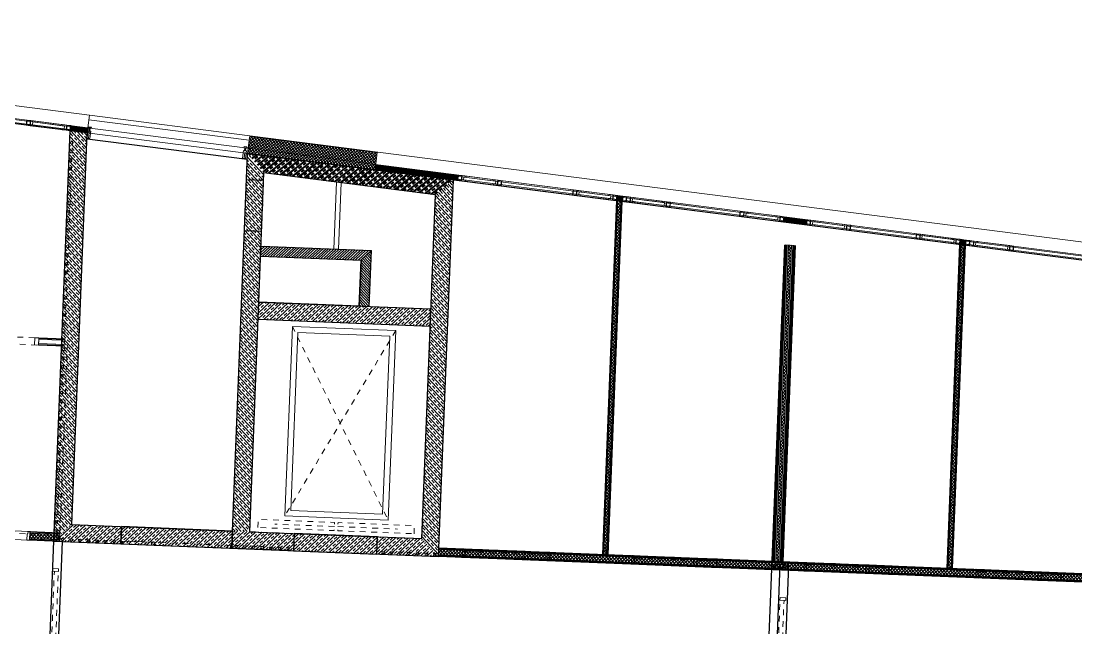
# Model space of a CAD drawing. Header units: metres. Extents: x 66528 to 66676, y 35171 to 35248.
# Drawn here: x 66645.15 to 66663.52, y 35237.48 to 35248.04 of the extents above; entities that cross this region are included whole.
import ezdxf

# ---------------------------------------------------------------- set-up
doc = ezdxf.new("R2010")
doc.units = ezdxf.units.M
doc.header["$LTSCALE"] = 0.00254
for name, pattern in [('Ohne Titel-19', [0.555556, 0.138889, -0.416667]), ('Ohne Titel-22', [0.78736, 0.39368, -0.39368]), ('Ohne Titel-24', [0.83328, 0.41656, -0.41672]), ('Ohne Titel-26', [0.629921, 0.314961, -0.314961])]:
    doc.linetypes.add(name, pattern=pattern)
for name, color, linetype, lineweight in [('AUSBAU - Darstellungen - Akustik', 7, 'Continuous', 13), ('AUSBAU - Darstellungen - Dämmung', 250, 'Continuous', 13), ('AUSBAU - Darstellungen - Fassade', 7, 'Continuous', 13), ('AUSBAU - Darstellungen - Stahlbau', 7, 'Continuous', 13), ('AUSBAU - Darstellungen - Trockenbau', 7, 'Continuous', 13), ('AUSBAU - Darstellungen - Wände - Mauerwerk', 7, 'Continuous', 25), ('AUSBAU - Objekte - Aufzüge', 7, 'Continuous', 13), ('AUSBAU - Objekte - Türen', 7, 'Continuous', 13), ('ROHBAU - Darstellungen - Brandwand', 7, 'Continuous', 25), ('ROHBAU - Darstellungen - Decken', 150, 'Continuous', 25), ('ROHBAU - Darstellungen - Sichtbetonklassen', 7, 'Continuous', 5), ('ROHBAU - Darstellungen - Wände', 7, 'Continuous', 25), ('ROHBAU - Darstellungen - Wände - Mauerwerk', 7, 'Continuous', 25)]:
    doc.layers.add(name, color=color, linetype=linetype, lineweight=lineweight)
pattern_1 = [(45, (0, 0), (0.0099219, -0.00881944), [])]
pattern_2 = [(-45, (0.035355, -0.035355), (-0.008897, -0.01094674), [])]

# ---------------------------------------------------------------- blocks, each defined once
blk = doc.blocks.new('Symbol-81')
at = {"layer": 'AUSBAU - Darstellungen - Fassade', "linetype": 'Continuous', "flags": 128}
for points in [[(0, 0), (0.07, 0), (0.07, -0.09), (0, -0.09)], [(0.005, -0.005), (0.065, -0.005), (0.065, -0.085), (0.005, -0.085)]]:
    blk.add_lwpolyline(points, close=True, dxfattribs=at)
blk = doc.blocks.new('Symbol-9')
at = {"layer": 'AUSBAU - Darstellungen - Fassade', "color": 7}
blk.add_blockref('Symbol-81', (0, 0), dxfattribs=at)
blk = doc.blocks.new('SB 3')
at = {"layer": 'ROHBAU - Darstellungen - Sichtbetonklassen', "color": 251, "linetype": 'Continuous', "lineweight": 5, "flags": 128}
for points in [[(-0.121, -0.05), (-0.15, 0), (-0.179, -0.05)], [(-0.029, -0.05), (0, 0), (0.029, -0.05)]]:
    blk.add_lwpolyline(points, close=True, dxfattribs=at)
blk = doc.blocks.new('Gruppe-184-1')
at = {"layer": 'ROHBAU - Darstellungen - Sichtbetonklassen', "color": 7, "rotation": 87.7042809002437}
for p in [(66645.999, 35245.92), (66645.987, 35245.621), (66645.976, 35245.321), (66645.964, 35245.021), (66645.952, 35244.721), (66645.94, 35244.421), (66645.928, 35244.122), (66645.916, 35243.822), (66645.904, 35243.522), (66645.892, 35243.222), (66645.88, 35242.923), (66645.868, 35242.623), (66645.856, 35242.323), (66645.844, 35242.023), (66645.832, 35241.724), (66645.82, 35241.424), (66645.809, 35241.124), (66645.797, 35240.824), (66645.785, 35240.525), (66645.773, 35240.225), (66645.773, 35240.225), (66645.761, 35239.925), (66645.749, 35239.625), (66645.737, 35239.326)]:
    blk.add_blockref('SB 3', p, dxfattribs=at)
blk = doc.blocks.new('Tür_STB_193cm_30cm_ST')
at = {"layer": 'AUSBAU - Objekte - Türen', "lineweight": 25}
for p, q in [((0, -0.15), (0, 0.15)), ((0, -0.15), (0, 0.15)), ((1.93, 0.15), (1.93, -0.15)), ((1.93, -0.15), (1.93, 0.15)), ((1.93, -0.15), (1.93, 0.15))]:
    blk.add_line(p, q, dxfattribs=at)
at = {"layer": 'AUSBAU - Objekte - Türen', "color": 254, "lineweight": 5}
for p, q in [((0.025, 0.135), (0, 0.115)), ((0.025, 0.115), (0, 0.135)), ((1.905, 0.135), (1.93, 0.115)), ((1.905, 0.115), (1.93, 0.135))]:
    blk.add_line(p, q, dxfattribs=at)
at = {"layer": 'AUSBAU - Objekte - Türen', "color": 255, "linetype": 'Continuous', "lineweight": 25, "flags": 128}
blk.add_lwpolyline([(0, 0.15), (0, -0.15), (1.93, -0.15), (1.93, 0.15)], close=True, dxfattribs=at)
at = {"layer": 'AUSBAU - Objekte - Türen', "lineweight": 18, "flags": 128}
for points in [[(0.025, 0.135), (0.025, 0.115), (0, 0.115), (0, 0.135)], [(0.015, 0.15), (0.09, 0.15), (0.09, 0.14), (0.075, 0.14), (0.075, 0.134), (0.075, 0.1), (0.015, 0.1), (0.015, 0.115), (0.025, 0.115), (0.025, 0.135), (0.015, 0.135)], [(1.4, 0.15), (1.325, 0.15), (1.325, 0.14), (1.34, 0.14), (1.34, 0.134), (1.34, 0.1), (1.4, 0.1), (1.4, 0.115), (1.39, 0.115), (1.39, 0.135), (1.4, 0.135)], [(1.905, 0.135), (1.905, 0.115), (1.93, 0.115), (1.93, 0.135)]]:
    blk.add_lwpolyline(points, close=True, dxfattribs=at)
at = {"layer": 'AUSBAU - Objekte - Türen', "color": 9, "linetype": 'Ohne Titel-26', "lineweight": 5, "flags": 128}
blk.add_lwpolyline([(0.075, 0.15), (1.34, 0.15), (1.34, 0.1), (0.075, 0.1)], close=True, dxfattribs=at)
at = {"layer": 'AUSBAU - Objekte - Türen', "flags": 128}
blk.add_lwpolyline([(1.915, 0.1), (1.915, 0.115), (1.905, 0.115), (1.905, 0.135), (1.915, 0.135), (1.915, 0.15), (1.325, 0.15), (1.325, 0.14), (1.34, 0.14), (1.34, 0.1)], close=True, dxfattribs=at)
blk = doc.blocks.new('Nieschentür_3')
at = {"layer": 'AUSBAU - Objekte - Türen', "color": 253, "linetype": 'Ohne Titel-22'}
for p, q in [((-0.06, -0.685), (-0.06, 0.685)), ((0.01, -0.775), (0.01, 0.685))]:
    blk.add_line(p, q, dxfattribs=at)
at = {"layer": 'AUSBAU - Objekte - Türen', "color": 254, "lineweight": 5}
for p, q in [((0.025, -0.821), (-0.045, -0.845)), ((-0.045, -0.821), (0.025, -0.845))]:
    blk.add_line(p, q, dxfattribs=at)
at = {"layer": 'AUSBAU - Objekte - Türen', "flags": 128}
blk.add_lwpolyline([(-0.06, 0.685), (0.04, 0.685), (0.04, 0.73), (-0.06, 0.73)], close=True, dxfattribs=at)
at = {"layer": 'AUSBAU - Objekte - Türen', "lineweight": 18, "flags": 128}
for points in [[(0.04, -0.831), (0.04, -0.786), (-0.06, -0.786), (-0.06, -0.831), (-0.045, -0.831), (-0.045, -0.821), (0.025, -0.821), (0.025, -0.831)], [(0.025, -0.821), (-0.045, -0.821), (-0.045, -0.845), (0.025, -0.845)]]:
    blk.add_lwpolyline(points, close=True, dxfattribs=at)
blk = doc.blocks.new('Lastenaufzug')
at = {"layer": 'AUSBAU - Objekte - Aufzüge', "linetype": 'Continuous', "lineweight": 0}
for points in [[(-1.063, 0.45), (-1.065, 0.45), (-1.063, 0.45)], [(1.063, 0.45), (1.065, 0.45), (1.063, 0.45)]]:
    blk.add_hatch(color=255, dxfattribs=at).paths.add_polyline_path(points)
at = {"layer": 'AUSBAU - Objekte - Aufzüge', "linetype": 'Ohne Titel-24'}
for p, q in [((-0.9, 3.9), (0.9, 0.6)), ((0.9, 3.9), (-0.9, 0.6))]:
    blk.add_line(p, q, dxfattribs=at)
at = {"layer": 'AUSBAU - Objekte - Aufzüge', "linetype": 'Ohne Titel-22', "lineweight": 9}
for p, q in [((-0.03, 0.45), (-1.065, 0.45)), ((0.03, 0.45), (1.065, 0.45))]:
    blk.add_line(p, q, dxfattribs=at)
at = {"layer": 'AUSBAU - Objekte - Aufzüge', "flags": 128}
for points in [[(-0.9, 3.9), (0.9, 3.9), (0.9, 0.6), (-0.9, 0.6)], [(-0.8, 3.8), (0.8, 3.8), (0.8, 0.7), (-0.8, 0.7)]]:
    blk.add_lwpolyline(points, close=True, dxfattribs=at)
at = {"layer": 'AUSBAU - Objekte - Aufzüge', "linetype": 'Ohne Titel-22', "lineweight": 9, "flags": 128}
for points in [[(-1.36, 0.379), (-1.36, 0.521), (-0.03, 0.521), (-0.03, 0.379)], [(1.36, 0.379), (1.36, 0.521), (0.03, 0.521), (0.03, 0.379)]]:
    blk.add_lwpolyline(points, close=True, dxfattribs=at)
at = {"layer": 'AUSBAU - Objekte - Aufzüge', "lineweight": 5, "flags": 128}
for points in [[(-1.063, 0.45), (-1.065, 0.45), (-1.063, 0.45)], [(1.063, 0.45), (1.065, 0.45), (1.063, 0.45)]]:
    blk.add_lwpolyline(points, close=True, dxfattribs=at)
at = {"layer": 'ROHBAU - Darstellungen - Wände', "color": 253, "linetype": 'Ohne Titel-19', "lineweight": 5, "flags": 128}
blk.add_lwpolyline([(-1.5, 4), (1.5, 4), (1.5, 0.3), (-1.5, 0.3)], close=True, dxfattribs=at)
at = {"layer": 'ROHBAU - Darstellungen - Wände', "flags": 128}
blk.add_lwpolyline([(-0.725, 0), (0.725, 0), (0.725, 0.3), (-0.725, 0.3)], close=True, dxfattribs=at)
blk = doc.blocks.new('Gruppe-265-1')
at = {"layer": 'AUSBAU - Darstellungen - Fassade', "linetype": 'Ohne Titel-22'}
blk.add_line((66649.036, 35245.652), (66649.061, 35245.85), dxfattribs=at)
at = {"layer": 'AUSBAU - Darstellungen - Fassade'}
for p, q in [((66649.037, 35245.838), (66649.081, 35245.833)), ((66649.06, 35245.649), (66649.011, 35245.655))]:
    blk.add_line(p, q, dxfattribs=at)
at = {"layer": 'AUSBAU - Darstellungen - Fassade', "flags": 128}
for points in [[(66649.06, 35245.649), (66649.011, 35245.655), (66649.027, 35245.784), (66649.077, 35245.778)], [(66649.083, 35245.827), (66649.034, 35245.834), (66649.036, 35245.853), (66649.086, 35245.847)], [(66649.06, 35245.78), (66649.045, 35245.782), (66649.051, 35245.831), (66649.066, 35245.83)]]:
    blk.add_lwpolyline(points, close=True, dxfattribs=at)
blk = doc.blocks.new('Gruppe-266-1')
at = {"layer": 'AUSBAU - Darstellungen - Fassade', "linetype": 'Continuous'}
for p, q in [((66646.327, 35245.998), (66646.352, 35246.196)), ((66646.328, 35246.184), (66646.372, 35246.179)), ((66646.351, 35245.995), (66646.302, 35246.001))]:
    blk.add_line(p, q, dxfattribs=at)
at = {"layer": 'AUSBAU - Darstellungen - Fassade', "linetype": 'Continuous', "flags": 128}
for points in [[(66646.351, 35245.995), (66646.302, 35246.001), (66646.318, 35246.13), (66646.368, 35246.124)], [(66646.374, 35246.173), (66646.325, 35246.18), (66646.327, 35246.199), (66646.377, 35246.193)], [(66646.35, 35246.126), (66646.336, 35246.128), (66646.342, 35246.177), (66646.357, 35246.175)]]:
    blk.add_lwpolyline(points, close=True, dxfattribs=at)
at = {"layer": 'AUSBAU - Darstellungen - Fassade'}
blk.add_blockref('Gruppe-265-1', (0, 0), dxfattribs=at)
blk = doc.blocks.new('Symbol-61')
at = {"layer": 'AUSBAU - Objekte - Türen', "color": 253, "linetype": 'Ohne Titel-22', "flags": 128}
blk.add_lwpolyline([(0, -0.3), (0.885, -0.3), (0.885, 0), (0, 0)], close=True, dxfattribs=at)
at = {"layer": 'ROHBAU - Darstellungen - Wände'}
for p, q in [((0, -0.3), (0, 0)), ((0.885, -0.3), (0.885, 0))]:
    blk.add_line(p, q, dxfattribs=at)
blk = doc.blocks.new('Wandanschluß_40 (2D)')
at = {"layer": 'AUSBAU - Darstellungen - Fassade', "linetype": 'Continuous', "lineweight": 5}
h = blk.add_hatch(dxfattribs=at)
h.set_pattern_fill('DÄMMUNG GRAU-2', color=8, style=0, pattern_type=2)
h.set_pattern_definition(pattern_1)
h.paths.add_polyline_path([(-0.2, 0.085), (-0.2, 0.005), (0.2, 0.005), (0.2, 0.085)])
h = blk.add_hatch(dxfattribs=at)
h.set_pattern_fill('DÄMMUNG GRAU-2-1', color=251, style=0, pattern_type=2)
h.set_pattern_definition(pattern_2)
h.paths.add_polyline_path([(-0.2, 0.085), (-0.2, 0.005), (0.2, 0.005), (0.2, 0.085)])
at = {"layer": 'AUSBAU - Darstellungen - Fassade'}
for p, q in [((-0.2, 0.09), (0.2, 0.09)), ((-0.2, 0), (-0.2, 0.09)), ((-0.2, 0), (0.2, 0)), ((0.2, 0), (0.2, 0.09))]:
    blk.add_line(p, q, dxfattribs=at)
at = {"layer": 'AUSBAU - Darstellungen - Fassade', "color": 178, "linetype": 'Continuous', "lineweight": 5}
for p, q in [((-0.2, 0.085), (0.2, 0.085)), ((-0.2, 0.085), (0.2, 0.085)), ((-0.2, 0.005), (0.2, 0.005)), ((-0.2, 0.005), (0.2, 0.005))]:
    blk.add_line(p, q, dxfattribs=at)
at = {"layer": 'AUSBAU - Darstellungen - Fassade', "linetype": 'Continuous', "flags": 128}
for points in [[(-0.27, 0.09), (-0.2, 0.09), (-0.2, 0), (-0.27, 0)], [(-0.265, 0.085), (-0.205, 0.085), (-0.205, 0.005), (-0.265, 0.005)], [(0.2, 0.09), (0.27, 0.09), (0.27, 0), (0.2, 0)], [(0.205, 0.085), (0.265, 0.085), (0.265, 0.005), (0.205, 0.005)]]:
    blk.add_lwpolyline(points, close=True, dxfattribs=at)
blk = doc.blocks.new('SB 4')
at = {"layer": 'ROHBAU - Darstellungen - Sichtbetonklassen', "color": 251, "linetype": 'Continuous', "lineweight": 5, "flags": 128}
for points in [[(-0.121, -0.05), (-0.15, 0), (-0.179, -0.05)], [(-0.029, -0.05), (0, 0), (0.029, -0.05)]]:
    blk.add_lwpolyline(points, close=True, dxfattribs=at)
blk = doc.blocks.new('Gruppe-311-1')
at = {"layer": 'ROHBAU - Darstellungen - Sichtbetonklassen', "color": 7, "xscale": -1, "rotation": 177.5864183580396}
for p in [(66646.024, 35238.974), (66646.324, 35238.962), (66646.625, 35238.95), (66646.775, 35238.944)]:
    blk.add_blockref('SB 4', p, dxfattribs=at)
blk = doc.blocks.new('Gruppe-312-1')
at = {"layer": 'ROHBAU - Darstellungen - Sichtbetonklassen', "color": 7, "rotation": 177.8549987139963}
for p in [(66648.899, 35238.86), (66649.199, 35238.848), (66649.199, 35238.848), (66649.5, 35238.836), (66649.65, 35238.83), (66651.453, 35238.759), (66651.603, 35238.752), (66651.904, 35238.74), (66652.204, 35238.728)]:
    blk.add_blockref('SB 4', p, dxfattribs=at)
blk = doc.blocks.new('Wandanschluß_CW50_gerade (2D)')
at = {"layer": 'AUSBAU - Darstellungen - Fassade', "linetype": 'Continuous', "lineweight": 5}
h = blk.add_hatch(dxfattribs=at)
h.set_pattern_fill('DÄMMUNG GRAU-2', color=8, style=0, pattern_type=2)
h.set_pattern_definition(pattern_1)
h.paths.add_polyline_path([(-0.05, 0.005), (-0.05, 0.085), (0.05, 0.085), (0.05, 0.005)])
h = blk.add_hatch(dxfattribs=at)
h.set_pattern_fill('DÄMMUNG GRAU-2-1', color=251, style=0, pattern_type=2)
h.set_pattern_definition(pattern_2)
h.paths.add_polyline_path([(-0.05, 0.005), (-0.05, 0.085), (0.05, 0.085), (0.05, 0.005)])
at = {"layer": 'AUSBAU - Darstellungen - Fassade'}
for p, q in [((-0.05, 0.085), (0.05, 0.085)), ((-0.05, 0.005), (-0.05, 0.085)), ((-0.05, 0.005), (0.05, 0.005)), ((0.05, 0.005), (0.05, 0.085))]:
    blk.add_line(p, q, dxfattribs=at)
at = {"layer": 'AUSBAU - Darstellungen - Fassade', "flags": 128}
for points in [[(-0.05, 0.09), (0.05, 0.09), (0.05, 0.085), (-0.05, 0.085)], [(-0.05, 0.005), (0.05, 0.005), (0.05, 0), (-0.05, 0)]]:
    blk.add_lwpolyline(points, close=True, dxfattribs=at)
at = {"layer": 'AUSBAU - Darstellungen - Fassade', "color": 7}
for p in [(-0.12, 0.09), (0.05, 0.09)]:
    blk.add_blockref('Symbol-81', p, dxfattribs=at)
blk = doc.blocks.new('BTN_fenster_hoch_OG4_gr')
at = {"layer": 'AUSBAU - Darstellungen - Fassade'}
for p, q in [((-0.7, 0.4), (-0.07, 0.4)), ((-0.7, 0.31), (-0.07, 0.31))]:
    blk.add_line(p, q, dxfattribs=at)
at = {"layer": 'AUSBAU - Darstellungen - Fassade', "flags": 128}
for points in [[(-0.7, 0.4), (-0.07, 0.4), (-0.07, 0.31), (-0.7, 0.31)], [(-0.63, 0.38), (-0.63, 0.4), (-0.7, 0.4), (-0.7, 0.31), (-0.63, 0.31), (-0.63, 0.33), (-0.665, 0.33), (-0.665, 0.38)], [(-0.665, 0.38), (-0.105, 0.38), (-0.105, 0.33), (-0.665, 0.33)], [(-0.14, 0.38), (-0.14, 0.4), (-0.07, 0.4), (-0.07, 0.31), (-0.14, 0.31), (-0.14, 0.33), (-0.105, 0.33), (-0.105, 0.38)]]:
    blk.add_lwpolyline(points, close=True, dxfattribs=at)
at = {"layer": 'AUSBAU - Darstellungen - Fassade', "color": 7, "rotation": 359.9999999965611}
for p in [(-0.77, 0.4), (-0.07, 0.4)]:
    blk.add_blockref('Symbol-81', p, dxfattribs=at)
blk = doc.blocks.new('BTN_fenster_hoch_OG4_gr_mot')
at = {"layer": 'AUSBAU - Darstellungen - Fassade'}
for p, q in [((-0.7, 0.4), (-0.07, 0.4)), ((-0.7, 0.31), (-0.07, 0.31))]:
    blk.add_line(p, q, dxfattribs=at)
at = {"layer": 'AUSBAU - Darstellungen - Fassade', "flags": 128}
for points in [[(-0.7, 0.4), (-0.07, 0.4), (-0.07, 0.31), (-0.7, 0.31)], [(-0.63, 0.38), (-0.63, 0.4), (-0.7, 0.4), (-0.7, 0.31), (-0.63, 0.31), (-0.63, 0.33), (-0.665, 0.33), (-0.665, 0.38)], [(-0.665, 0.38), (-0.105, 0.38), (-0.105, 0.33), (-0.665, 0.33)], [(-0.14, 0.38), (-0.14, 0.4), (-0.07, 0.4), (-0.07, 0.31), (-0.14, 0.31), (-0.14, 0.33), (-0.105, 0.33), (-0.105, 0.38)]]:
    blk.add_lwpolyline(points, close=True, dxfattribs=at)
at = {"layer": 'AUSBAU - Darstellungen - Fassade', "color": 7, "rotation": 359.9999999965611}
for p in [(-0.77, 0.4), (-0.07, 0.4)]:
    blk.add_blockref('Symbol-81', p, dxfattribs=at)
blk = doc.blocks.new('Tür_TB_155cm_15cm_ST')
at = {"layer": 'AUSBAU - Objekte - Türen', "lineweight": 18}
for p, q in [((0, 0.075), (0, 0.062)), ((0.015, 0.062), (0, 0.062)), ((1.535, 0.062), (1.55, 0.062)), ((1.55, 0.075), (1.55, 0.062)), ((1.55, 0.062), (1.55, 0.075)), ((0, -0.062), (0.015, -0.062)), ((0, -0.062), (0, -0.075)), ((1.55, -0.062), (1.535, -0.062)), ((1.55, -0.062), (1.55, -0.075))]:
    blk.add_line(p, q, dxfattribs=at)
at = {"layer": 'AUSBAU - Objekte - Türen', "color": 255, "flags": 128}
blk.add_lwpolyline([(0, -0.062), (0.015, -0.062), (0.015, 0.062), (0, 0.062), (0, 0.075), (1.55, 0.075), (1.55, 0.062), (1.535, 0.062), (1.535, -0.062), (1.55, -0.062), (1.55, -0.075), (0.445, -0.075), (0.406, -0.075), (0, -0.075)], close=True, dxfattribs=at)
at = {"layer": 'AUSBAU - Objekte - Türen', "lineweight": 18, "flags": 128}
for points in [[(0.015, 0.075), (0.06, 0.075), (0.06, -0.035), (0.045, -0.035), (0.045, -0.075), (0.015, -0.075)], [(0.46, 0.075), (0.46, -0.035), (0.445, -0.035), (0.445, -0.075), (0.421, -0.075), (0.4, -0.075), (0.4, 0.075)], [(1.535, 0.075), (1.49, 0.075), (1.49, -0.035), (1.505, -0.035), (1.505, -0.075), (1.535, -0.075)]]:
    blk.add_lwpolyline(points, close=True, dxfattribs=at)
at = {"layer": 'AUSBAU - Objekte - Türen', "lineweight": 5, "flags": 128}
blk.add_lwpolyline([(0.045, -0.075), (0.4, -0.075), (0.4, -0.035), (0.045, -0.035)], close=True, dxfattribs=at)
at = {"layer": 'AUSBAU - Objekte - Türen', "color": 9, "linetype": 'Ohne Titel-26', "lineweight": 5, "flags": 128}
blk.add_lwpolyline([(0.46, -0.035), (0.46, -0.035), (0.445, -0.035), (0.445, -0.075), (1.505, -0.075), (1.505, -0.055), (1.49, -0.055), (1.49, -0.035)], close=True, dxfattribs=at)

msp = doc.modelspace()

# ---------------------------------------------------------------- hatches: boundary and pattern name
at = {"layer": 'AUSBAU - Darstellungen - Dämmung', "linetype": 'Continuous', "lineweight": 5}
h = msp.add_hatch(dxfattribs=at)
h.set_pattern_fill('DÄMMUNG ROT_NICHTBRENNBAR', color=41, angle=-7.279, style=0, pattern_type=2)
h.set_pattern_definition([(37.721, (0, 0), (0.045886274825, -0.05932495076), [])])
h.paths.add_polyline_path([(66646.008, 35246.129), (66646.019, 35246.218), (66646.318, 35246.18), (66646.306, 35246.091)])
h = msp.add_hatch(dxfattribs=at)
h.set_pattern_fill('DÄMMUNG GRAU-2', color=8, angle=-7.279, style=0, pattern_type=2)
h.set_pattern_definition([(37.721, (0, 0), (0.0087244812019, -0.0100054800785), [])])
h.paths.add_polyline_path([(66646.019, 35246.213), (66646.008, 35246.134), (66646.307, 35246.096), (66646.317, 35246.175)])
h = msp.add_hatch(dxfattribs=at)
h.set_pattern_fill('DÄMMUNG GRAU-2-1', color=251, angle=-7.279, style=0, pattern_type=2)
h.set_pattern_definition([(-52.279, (0.030591, -0.03955), (-0.0102122683003, -0.0097312639037), [])])
h.paths.add_polyline_path([(66646.019, 35246.213), (66646.008, 35246.134), (66646.307, 35246.096), (66646.317, 35246.175)])
h = msp.add_hatch(dxfattribs=at)
h.set_pattern_fill('DÄMMUNG GRAU', color=251, angle=172.721, style=0, pattern_type=2)
h.set_pattern_definition([(217.721, (0, 0), (-0.022892805576, 0.0295974029), []), (127.721, (-0.06475, 0.083714), (0.02948508602, 0.023038016609), [])])
h.paths.add_polyline_path([(66651.315, 35245.451), (66651.353, 35245.749), (66649.133, 35246.032), (66649.095, 35245.735)])
at = {"layer": 'AUSBAU - Darstellungen - Fassade', "linetype": 'Continuous', "lineweight": 5}
h = msp.add_hatch(dxfattribs=at)
h.set_pattern_fill('DÄMMUNG GRAU-2', color=8, angle=-7.279, style=0, pattern_type=2)
h.set_pattern_definition([(37.721, (0, 0), (0.008724481202, -0.0100054800784), [])])
h.paths.add_polyline_path([(66651.325, 35245.535), (66651.315, 35245.456), (66652.749, 35245.273), (66652.759, 35245.352)])
h = msp.add_hatch(dxfattribs=at)
h.set_pattern_fill('DÄMMUNG GRAU-2-1', color=251, angle=-7.279, style=0, pattern_type=2)
h.set_pattern_definition([(-52.279, (0.030591, -0.03955), (-0.0102122683002, -0.0097312639038), [])])
h.paths.add_polyline_path([(66651.325, 35245.535), (66651.315, 35245.456), (66652.749, 35245.273), (66652.759, 35245.352)])
at = {"layer": 'AUSBAU - Darstellungen - Trockenbau', "linetype": 'Continuous', "lineweight": 5}
h = msp.add_hatch(dxfattribs=at)
h.set_pattern_fill('MF_IN WAND', color=253, angle=-92.2793, style=0, pattern_type=2)
h.set_pattern_definition([(-47.279275414, (-32145.145302, 67925.463483), (-0.029386769937, -0.027137018125), []), (-137.279275414, (-32145.300807, 67925.319883), (-0.027280865988, 0.02925327932), [])])
h.paths.add_polyline_path([(66655.592, 35244.905), (66655.542, 35244.911), (66655.297, 35238.755), (66655.347, 35238.753)])
h = msp.add_hatch(dxfattribs=at)
h.set_pattern_fill('MF_IN WAND', color=253, angle=-92.2793, style=0, pattern_type=2)
h.set_pattern_definition([(-47.279275415, (-32145.145302, 67925.463484), (-0.029386769937, -0.027137018124), []), (-137.279275415, (-32145.300807, 67925.319884), (-0.027280865988, 0.02925327932), [])])
h.paths.add_polyline_path([(66658.563, 35244.136), (66658.514, 35244.141), (66658.294, 35238.636), (66658.344, 35238.634)])
h = msp.add_hatch(dxfattribs=at)
h.set_pattern_fill('MF_IN WAND', color=253, angle=-92.2793, style=0, pattern_type=2)
h.set_pattern_definition([(-47.279275414, (-32145.145303, 67925.463483), (-0.029386769936, -0.027137018125), []), (-137.279275414, (-32145.300808, 67925.319883), (-0.027280865988, 0.02925327932), [])])
h.paths.add_polyline_path([(66661.566, 35244.142), (66661.516, 35244.148), (66661.292, 35238.517), (66661.342, 35238.515)])
h = msp.add_hatch(dxfattribs=at)
h.set_pattern_fill('MF_IN WAND', color=253, angle=-179.9999, style=0, pattern_type=2)
h.set_pattern_definition([(-134.999944, (66593.265884, 34821.19893), (-0.0282842987, 0.0282842438), []), (-224.999944, (66593.116213, 34821.3486), (0.0281451378, 0.0284227237), [])])
h.paths.add_polyline_path([(66645.3, 35239.028), (66645.304, 35239.128), (66645.828, 35239.107), (66645.824, 35239.007)])
h = msp.add_hatch(dxfattribs=at)
h.set_pattern_fill('MF_IN WAND', color=253, angle=-2.2793, style=0, pattern_type=2)
h.set_pattern_definition([(42.720724585, (-67925.463484, -32145.1453), (0.027137018124, -0.029386769937), []), (-47.279275415, (-67925.319884, -32145.300807), (-0.02925327932, -0.027280865988), [])])
h.paths.add_polyline_path([(66652.423, 35238.845), (66652.419, 35238.745), (66673.225, 35237.917), (66673.18, 35238.018)])
h = msp.add_hatch(dxfattribs=at)
h.set_pattern_fill('HINTERLEGUNG_FLÄCHEN_TROCKENBAU', color=9, style=0, pattern_type=2)
h.set_pattern_definition([(45, (0, 0), (0.0396875, -0.0396875), [])])
h.paths.add_polyline_path([(66658.496, 35238.579), (66658.255, 35238.589), (66658.252, 35238.529), (66658.493, 35238.52)])
at = {"layer": 'ROHBAU - Darstellungen - Brandwand', "linetype": 'Continuous', "lineweight": 5}
h = msp.add_hatch(dxfattribs=at)
h.set_pattern_fill('STAHLBETON 1_5MM', angle=87.7207, style=0, pattern_type=2)
h.set_pattern_definition([(132.72072459, (0, 0), (0.05510019363, 0.05088190898), []), (132.72072459, (0.02939, 0.02714), (0.05510019363, 0.05088190898), [0.06, -0.04])])
h.paths.add_polyline_path([(66646.035, 35239.274), (66645.723, 35238.986), (66646.008, 35246.129), (66646.306, 35246.091)])
at = {"layer": 'ROHBAU - Darstellungen - Wände', "linetype": 'Continuous', "lineweight": 5}
h = msp.add_hatch(dxfattribs=at)
h.set_pattern_fill('STAHLBETON 1_5MM', angle=87.7207, style=0, pattern_type=2)
h.set_pattern_definition([(132.72072459, (0, 0), (0.05510019363, 0.05088190898), []), (132.72072459, (0.02939, 0.02714), (0.05510019363, 0.05088190898), [0.06, -0.04])])
h.paths.add_polyline_path([(66649.133, 35239.151), (66648.833, 35239.163), (66649.094, 35245.735), (66649.381, 35245.396)])
h = msp.add_hatch(dxfattribs=at)
h.set_pattern_fill('STAHLBETON 1_5MM', angle=172.7207, style=0, pattern_type=2)
h.set_pattern_definition([(217.72072459, (0, 0), (-0.04588598966, 0.05932517133), []), (217.72072459, (-0.02447, 0.03164), (-0.04588598966, 0.05932517133), [0.06, -0.04])])
h.paths.add_polyline_path([(66652.679, 35245.277), (66652.368, 35245.014), (66649.381, 35245.396), (66649.094, 35245.735)])
h = msp.add_hatch(dxfattribs=at)
h.set_pattern_fill('STAHLBETON 1_5MM', angle=172.7207, style=0, pattern_type=2)
h.set_pattern_definition([(217.72071389, (0, 0), (-0.04588597858, 0.0593251799), []), (217.72071389, (-0.02447, 0.03164), (-0.04588597858, 0.0593251799), [0.06, -0.04])])
h.paths.add_polyline_path([(66652.679, 35245.277), (66652.368, 35245.014), (66649.381, 35245.396), (66649.095, 35245.735)])
h = msp.add_hatch(dxfattribs=at)
h.set_pattern_fill('STAHLBETON 1_5MM', angle=87.7207, style=0, pattern_type=2)
h.set_pattern_definition([(132.72072459, (0, 0), (0.05510019363, 0.05088190898), []), (132.72072459, (0.02939, 0.02714), (0.05510019363, 0.05088190898), [0.06, -0.04])])
h.paths.add_polyline_path([(66652.418, 35238.72), (66652.13, 35239.031), (66652.368, 35245.014), (66652.679, 35245.277)])
h = msp.add_hatch(dxfattribs=at)
h.set_pattern_fill('STAHLBETON 1_5MM', angle=-2.2793, style=0, pattern_type=2)
h.set_pattern_definition([(42.72072458, (0, 0), (0.05088190898, -0.05510019363), []), (42.72072458, (0.02714, -0.02939), (0.05088190898, -0.05510019363), [0.06, -0.04])])
h.paths.add_polyline_path([(66649.28, 35242.848), (66649.292, 35243.148), (66652.289, 35243.028), (66652.277, 35242.729)])
h = msp.add_hatch(dxfattribs=at)
h.set_pattern_fill('STAHLBETON 1_5MM', angle=-2.2793, style=0, pattern_type=2)
h.set_pattern_definition([(42.72072458, (0, 0), (0.05088190898, -0.05510019363), []), (42.72072458, (0.02714, -0.02939), (0.05088190898, -0.05510019363), [0.06, -0.04])])
h.paths.add_polyline_path([(66645.723, 35238.986), (66646.035, 35239.274), (66652.13, 35239.031), (66652.418, 35238.72)])
at = {"layer": 'ROHBAU - Darstellungen - Wände - Mauerwerk', "linetype": 'Continuous', "lineweight": 5}
h = msp.add_hatch(dxfattribs=at)
h.set_pattern_fill('KALKSANDSTEIN 1MM', angle=-2.2793, style=0, pattern_type=2)
h.set_pattern_definition([(42.72069999, (0, 0), (0.023357392712, -0.022995746828), [])])
h.paths.add_polyline_path([(66649.324, 35243.947), (66649.331, 35244.122), (66651.254, 35244.045), (66651.072, 35243.877)])
h = msp.add_hatch(dxfattribs=at)
h.set_pattern_fill('KALKSANDSTEIN 1MM', angle=-2.2793, style=0, pattern_type=2)
h.set_pattern_definition([(42.72069999, (0, 0), (0.023357392712, -0.022995746828), [])])
h.paths.add_polyline_path([(66649.331, 35244.122), (66649.324, 35243.947), (66651.072, 35243.877), (66651.254, 35244.045)])
h = msp.add_hatch(dxfattribs=at)
h.set_pattern_fill('KALKSANDSTEIN 1MM', angle=87.7207, style=0, pattern_type=2)
h.set_pattern_definition([(132.7207, (0, 0), (0.022995746824, 0.023357392716), [])])
h.paths.add_polyline_path([(66651.215, 35243.071), (66651.04, 35243.078), (66651.072, 35243.877), (66651.254, 35244.045)])
h = msp.add_hatch(dxfattribs=at)
h.set_pattern_fill('KALKSANDSTEIN 1MM', angle=87.7207, style=0, pattern_type=2)
h.set_pattern_definition([(132.7207, (0, 0), (0.022995746823, 0.023357392716), [])])
h.paths.add_polyline_path([(66651.04, 35243.078), (66651.215, 35243.071), (66651.254, 35244.045), (66651.072, 35243.877)])

# ---------------------------------------------------------------- linework, layer by layer
at = {"layer": 'AUSBAU - Darstellungen - Akustik'}
for p, q in [((66667.355, 35238.125), (66652.418, 35238.72)), ((66656.915, 35238.541), (66657.364, 35238.523))]:
    msp.add_line(p, q, dxfattribs=at)
at = {"layer": 'AUSBAU - Darstellungen - Dämmung'}
for p, q in [((66646.008, 35246.129), (66646.019, 35246.218)), ((66646.008, 35246.129), (66646.306, 35246.091)), ((66646.019, 35246.218), (66646.318, 35246.18)), ((66646.306, 35246.091), (66646.318, 35246.18))]:
    msp.add_line(p, q, dxfattribs=at)
at = {"layer": 'AUSBAU - Darstellungen - Dämmung', "color": 178, "linetype": 'Continuous', "lineweight": 5}
for p, q in [((66646.008, 35246.134), (66646.307, 35246.096)), ((66646.008, 35246.134), (66646.307, 35246.096)), ((66646.019, 35246.213), (66646.317, 35246.175)), ((66646.019, 35246.213), (66646.317, 35246.175))]:
    msp.add_line(p, q, dxfattribs=at)
at = {"layer": 'AUSBAU - Darstellungen - Dämmung', "color": 7, "linetype": 'Continuous', "lineweight": 13}
for p, q in [((66649.134, 35246.042), (66649.095, 35245.735)), ((66651.353, 35245.749), (66649.133, 35246.032)), ((66651.353, 35245.749), (66649.133, 35246.032)), ((66651.354, 35245.759), (66649.134, 35246.042)), ((66651.354, 35245.759), (66651.315, 35245.451)), ((66651.315, 35245.451), (66649.095, 35245.735))]:
    msp.add_line(p, q, dxfattribs=at)
at = {"layer": 'AUSBAU - Darstellungen - Fassade', "linetype": 'Continuous'}
for p, q in [((66646.346, 35246.398), (66633.51, 35248.038)), ((66646.318, 35246.18), (66633.508, 35247.816)), ((66646.346, 35246.398), (66646.318, 35246.18)), ((66649.124, 35245.963), (66646.336, 35246.319)), ((66649.134, 35246.042), (66646.346, 35246.398)), ((66649.134, 35246.042), (66649.106, 35245.824)), ((66671.548, 35243.179), (66649.134, 35246.042)), ((66671.338, 35242.984), (66649.106, 35245.824)), ((66656.383, 35244.824), (66657.494, 35244.682)), ((66656.389, 35244.874), (66657.501, 35244.732))]:
    msp.add_line(p, q, dxfattribs=at)
at = {"layer": 'AUSBAU - Darstellungen - Fassade'}
for p, q in [((66671.334, 35242.894), (66633.506, 35247.726)), ((66646.365, 35246.103), (66634.254, 35247.65)), ((66646.354, 35246.155), (66634.261, 35247.7)), ((66649.098, 35245.825), (66634.263, 35247.72)), ((66651.315, 35245.451), (66651.326, 35245.54)), ((66651.315, 35245.451), (66652.749, 35245.268)), ((66651.326, 35245.54), (66652.76, 35245.357)), ((66670.939, 35242.965), (66652.68, 35245.297)), ((66670.946, 35243.014), (66652.682, 35245.347)), ((66666.955, 35243.544), (66652.683, 35245.367)), ((66652.749, 35245.268), (66652.76, 35245.357))]:
    msp.add_line(p, q, dxfattribs=at)
at = {"layer": 'AUSBAU - Darstellungen - Fassade', "color": 7, "linetype": 'Continuous', "lineweight": 5}
for p, q in [((66651.315, 35245.456), (66652.749, 35245.273)), ((66651.315, 35245.456), (66652.749, 35245.273)), ((66651.325, 35245.535), (66652.759, 35245.352)), ((66651.325, 35245.535), (66652.759, 35245.352))]:
    msp.add_line(p, q, dxfattribs=at)
at = {"layer": 'AUSBAU - Darstellungen - Stahlbau'}
for p, q in [((66650.6, 35244.071), (66650.646, 35245.234)), ((66650.725, 35245.224), (66650.646, 35245.234)), ((66650.679, 35244.068), (66650.725, 35245.224)), ((66650.679, 35244.068), (66650.6, 35244.071))]:
    msp.add_line(p, q, dxfattribs=at)
at = {"layer": 'AUSBAU - Darstellungen - Trockenbau', "color": 7, "linetype": 'Continuous', "lineweight": 13}
for p, q in [((66655.517, 35244.914), (66655.272, 35238.756)), ((66655.617, 35244.902), (66655.372, 35238.752)), ((66655.517, 35244.914), (66655.617, 35244.902)), ((66658.464, 35244.146), (66658.244, 35238.638)), ((66658.489, 35244.143), (66658.269, 35238.637)), ((66658.489, 35244.143), (66658.269, 35238.637)), ((66658.588, 35244.134), (66658.369, 35238.633)), ((66658.588, 35244.134), (66658.369, 35238.633)), ((66658.613, 35244.131), (66658.394, 35238.632)), ((66658.464, 35244.146), (66658.613, 35244.131)), ((66661.491, 35244.151), (66661.267, 35238.518)), ((66661.591, 35244.138), (66661.367, 35238.514)), ((66661.491, 35244.151), (66661.591, 35244.138)), ((66645.305, 35239.153), (66645.299, 35239.003)), ((66645.305, 35239.153), (66645.829, 35239.132)), ((66645.299, 35239.003), (66645.823, 35238.982)), ((66652.418, 35238.72), (66652.424, 35238.87)), ((66652.424, 35238.87), (66673.169, 35238.044)), ((66652.418, 35238.72), (66673.236, 35237.891)), ((66655.272, 35238.756), (66655.372, 35238.752)), ((66658.244, 35238.638), (66658.394, 35238.632)), ((66661.267, 35238.518), (66661.367, 35238.514))]:
    msp.add_line(p, q, dxfattribs=at)
at = {"layer": 'AUSBAU - Darstellungen - Trockenbau', "color": 7, "linetype": 'Continuous', "lineweight": 5}
for p, q in [((66655.529, 35244.913), (66655.284, 35238.756)), ((66655.529, 35244.913), (66655.284, 35238.756)), ((66655.542, 35244.911), (66655.297, 35238.755)), ((66655.542, 35244.911), (66655.297, 35238.755)), ((66655.592, 35244.905), (66655.347, 35238.753)), ((66655.592, 35244.905), (66655.347, 35238.753)), ((66655.604, 35244.903), (66655.359, 35238.753)), ((66655.604, 35244.903), (66655.359, 35238.753)), ((66658.514, 35244.141), (66658.294, 35238.636)), ((66658.514, 35244.141), (66658.294, 35238.636)), ((66658.563, 35244.136), (66658.344, 35238.634)), ((66658.563, 35244.136), (66658.344, 35238.634)), ((66661.504, 35244.15), (66661.28, 35238.517)), ((66661.504, 35244.15), (66661.28, 35238.517)), ((66661.516, 35244.148), (66661.292, 35238.517)), ((66661.516, 35244.148), (66661.292, 35238.517)), ((66661.566, 35244.142), (66661.342, 35238.515)), ((66661.566, 35244.142), (66661.342, 35238.515)), ((66661.578, 35244.14), (66661.355, 35238.514)), ((66661.578, 35244.14), (66661.355, 35238.514)), ((66645.304, 35239.141), (66645.829, 35239.12)), ((66645.304, 35239.141), (66645.829, 35239.12)), ((66645.299, 35239.016), (66645.824, 35238.995)), ((66645.299, 35239.016), (66645.824, 35238.995)), ((66645.3, 35239.028), (66645.824, 35239.007)), ((66645.3, 35239.028), (66645.824, 35239.007)), ((66645.304, 35239.128), (66645.828, 35239.107)), ((66645.304, 35239.128), (66645.828, 35239.107)), ((66652.423, 35238.845), (66673.18, 35238.018)), ((66652.423, 35238.845), (66673.18, 35238.018)), ((66652.424, 35238.857), (66673.175, 35238.031)), ((66652.424, 35238.857), (66673.175, 35238.031)), ((66652.419, 35238.745), (66673.225, 35237.917)), ((66652.419, 35238.745), (66673.225, 35237.917)), ((66652.419, 35238.732), (66673.23, 35237.904)), ((66652.419, 35238.732), (66673.23, 35237.904))]:
    msp.add_line(p, q, dxfattribs=at)
at = {"layer": 'AUSBAU - Darstellungen - Trockenbau', "color": 7, "linetype": 'Continuous', "lineweight": 70}
for p, q in [((66658.464, 35244.146), (66658.244, 35238.638)), ((66658.613, 35244.131), (66658.394, 35238.632))]:
    msp.add_line(p, q, dxfattribs=at)
at = {"layer": 'AUSBAU - Darstellungen - Trockenbau', "linetype": 'Ohne Titel-22', "lineweight": 13}
for p, q in [((66645.729, 35239.139), (66645.86, 35242.409)), ((66645.829, 35239.135), (66645.96, 35242.405))]:
    msp.add_line(p, q, dxfattribs=at)
at = {"layer": 'AUSBAU - Darstellungen - Trockenbau', "linetype": 'Continuous', "lineweight": 13, "flags": 128}
msp.add_lwpolyline([(66658.496, 35238.579), (66658.255, 35238.589), (66658.252, 35238.529), (66658.493, 35238.52)], close=True, dxfattribs=at)
at = {"layer": 'AUSBAU - Darstellungen - Wände - Mauerwerk', "color": 7, "linetype": 'Continuous', "lineweight": 13}
for p, q in [((66645.459, 35242.399), (66645.464, 35242.524)), ((66645.464, 35242.524), (66645.914, 35242.506)), ((66645.459, 35242.399), (66645.909, 35242.382))]:
    msp.add_line(p, q, dxfattribs=at)
at = {"layer": 'AUSBAU - Darstellungen - Wände - Mauerwerk', "color": 7, "linetype": 'Continuous', "lineweight": 5}
for p, q in [((66645.463, 35242.512), (66645.913, 35242.494)), ((66645.463, 35242.512), (66645.913, 35242.494)), ((66645.463, 35242.499), (66645.913, 35242.482)), ((66645.463, 35242.499), (66645.913, 35242.482)), ((66645.459, 35242.412), (66645.909, 35242.394)), ((66645.459, 35242.412), (66645.909, 35242.394)), ((66645.46, 35242.424), (66645.91, 35242.407)), ((66645.46, 35242.424), (66645.91, 35242.407))]:
    msp.add_line(p, q, dxfattribs=at)
at = {"layer": 'AUSBAU - Objekte - Türen', "color": 253, "linetype": 'Ohne Titel-22', "flags": 128}
msp.add_lwpolyline([(66645.459, 35242.399), (66645.464, 35242.524), (66644.525, 35242.562), (66644.52, 35242.437)], close=True, dxfattribs=at)
at = {"layer": 'AUSBAU - Objekte - Türen', "flags": 128}
msp.add_lwpolyline([(66645.389, 35242.402), (66645.394, 35242.527), (66645.464, 35242.524), (66645.459, 35242.399)], close=True, dxfattribs=at)
at = {"layer": 'ROHBAU - Darstellungen - Brandwand', "linetype": 'Continuous'}
for p, q in [((66645.723, 35238.986), (66646.008, 35246.129)), ((66646.306, 35246.091), (66646.008, 35246.129)), ((66646.035, 35239.274), (66646.306, 35246.091))]:
    msp.add_line(p, q, dxfattribs=at)
at = {"layer": 'ROHBAU - Darstellungen - Decken'}
for p, q in [((66646.306, 35246.091), (66633.507, 35247.726)), ((66649.095, 35245.735), (66671.334, 35242.894)), ((66658.441, 35244.138), (66658.134, 35236.436))]:
    msp.add_line(p, q, dxfattribs=at)
at = {"layer": 'ROHBAU - Darstellungen - Decken', "linetype": 'Continuous'}
for p, q in [((66646.302, 35245.989), (66649.091, 35245.634)), ((66645.642, 35236.934), (66645.723, 35238.986)), ((66645.792, 35236.928), (66645.874, 35238.98)), ((66649.907, 35239.12), (66651.356, 35239.062)), ((66646.893, 35238.94), (66648.821, 35238.863)), ((66649.895, 35238.82), (66651.344, 35238.763)), ((66658.284, 35236.431), (66658.37, 35238.583)), ((66658.434, 35236.425), (66658.519, 35238.577))]:
    msp.add_line(p, q, dxfattribs=at)
at = {"layer": 'ROHBAU - Darstellungen - Decken', "linetype": 'Continuous', "flags": 128}
msp.add_lwpolyline([(66649.324, 35243.947), (66651.072, 35243.877), (66651.04, 35243.078), (66649.292, 35243.148)], close=True, dxfattribs=at)
at = {"layer": 'ROHBAU - Darstellungen - Wände', "color": 7, "linetype": 'Continuous', "lineweight": 25}
for p, q in [((66648.833, 35239.163), (66649.094, 35245.735)), ((66652.679, 35245.277), (66649.094, 35245.735)), ((66652.679, 35245.277), (66649.095, 35245.735)), ((66649.133, 35239.151), (66649.381, 35245.396)), ((66652.368, 35245.014), (66649.381, 35245.396)), ((66652.368, 35245.014), (66649.381, 35245.396)), ((66652.418, 35238.72), (66652.679, 35245.277)), ((66652.13, 35239.031), (66652.368, 35245.014)), ((66649.28, 35242.848), (66649.292, 35243.148)), ((66649.292, 35243.148), (66652.289, 35243.028)), ((66652.277, 35242.729), (66652.289, 35243.028)), ((66649.28, 35242.848), (66652.277, 35242.729)), ((66646.035, 35239.274), (66648.833, 35239.163)), ((66649.133, 35239.151), (66652.13, 35239.031)), ((66645.723, 35238.986), (66652.418, 35238.72)), ((66645.727, 35239.086), (66645.827, 35239.082)), ((66645.823, 35238.982), (66645.827, 35239.082))]:
    msp.add_line(p, q, dxfattribs=at)
at = {"layer": 'ROHBAU - Darstellungen - Wände', "linetype": 'Continuous', "lineweight": 25}
for p in [(66645.727, 35239.086), (66645.823, 35238.982)]:
    msp.add_line(p, (66645.827, 35239.082), dxfattribs=at)
at = {"layer": 'ROHBAU - Darstellungen - Wände'}
msp.add_line((66649.824, 35238.823), (66648.741, 35238.866), dxfattribs=at)
at = {"layer": 'ROHBAU - Darstellungen - Wände', "color": 255, "linetype": 'Continuous', "lineweight": 25, "flags": 128}
msp.add_lwpolyline([(66645.727, 35239.086), (66645.827, 35239.082), (66645.823, 35238.982), (66645.723, 35238.986)], close=True, dxfattribs=at)
at = {"layer": 'ROHBAU - Darstellungen - Wände - Mauerwerk', "color": 7, "linetype": 'Continuous', "lineweight": 25}
for p, q in [((66649.324, 35243.947), (66649.331, 35244.122)), ((66649.331, 35244.122), (66651.254, 35244.045)), ((66649.331, 35244.122), (66651.254, 35244.045)), ((66649.324, 35243.947), (66651.072, 35243.877)), ((66649.324, 35243.947), (66651.072, 35243.877)), ((66651.215, 35243.071), (66651.254, 35244.045)), ((66651.215, 35243.071), (66651.254, 35244.045)), ((66651.04, 35243.078), (66651.072, 35243.877)), ((66651.04, 35243.078), (66651.072, 35243.877))]:
    msp.add_line(p, q, dxfattribs=at)

# ---------------------------------------------------------------- block references
at = {"layer": 'AUSBAU - Darstellungen - Fassade', "color": 7, "xscale": -1, "rotation": 172.7207396510036}
for p in [(66646.058, 35246.526), (66655.568, 35245.311), (66658.476, 35244.94), (66661.542, 35244.548)]:
    msp.add_blockref('BTN_fenster_hoch_OG4_gr', p, dxfattribs=at)
at = {"layer": 'AUSBAU - Darstellungen - Fassade', "xscale": -1, "rotation": 352.721}
msp.add_blockref('Symbol-9', (66646.019, 35246.218), dxfattribs=at)
at = {"layer": 'AUSBAU - Darstellungen - Fassade'}
msp.add_blockref('Gruppe-266-1', (0, 0), dxfattribs=at)
at = {"layer": 'AUSBAU - Darstellungen - Fassade', "color": 7}
for name, p, rotation in [('Symbol-9', (66652.691, 35245.366), 352.7207), ('BTN_fenster_hoch_OG4_gr_mot', (66652.799, 35245.665), 172.7207396510036), ('BTN_fenster_hoch_OG4_gr_mot', (66655.736, 35245.29), 172.7207396510036), ('BTN_fenster_hoch_OG4_gr_mot', (66658.872, 35244.889), 172.7207396510036), ('BTN_fenster_hoch_OG4_gr_mot', (66661.711, 35244.526), 172.7207396510036)]:
    msp.add_blockref(name, p, dxfattribs=dict(at, rotation=rotation))
at = {"layer": 'AUSBAU - Darstellungen - Fassade'}
for name, p, rotation in [('Wandanschluß_CW50_gerade (2D)', (66655.567, 35244.908), 352.7207), ('Wandanschluß_40 (2D)', (66658.635, 35244.607), 172.7207), ('Wandanschluß_CW50_gerade (2D)', (66661.541, 35244.145), 352.7207)]:
    msp.add_blockref(name, p, dxfattribs=dict(at, rotation=rotation))
at = {"layer": 'AUSBAU - Objekte - Türen', "color": 7, "xscale": -1}
for name, p, rotation in [('Symbol-61', (66649.076, 35245.273), 87.7207109840324), ('Tür_TB_155cm_15cm_ST', (66643.768, 35239.139), 177.7205916465577), ('Nieschentür_3', (66645.716, 35237.777), 357.7207)]:
    msp.add_blockref(name, p, dxfattribs=dict(at, rotation=rotation))
at = {"layer": 'AUSBAU - Objekte - Türen', "color": 7}
for name, p, rotation in [('Tür_STB_193cm_30cm_ST', (66648.827, 35239.013), 177.7207245833044), ('Tür_TB_155cm_15cm_ST', (66654.37, 35238.717), 177.7207), ('Tür_TB_155cm_15cm_ST', (66657.317, 35238.6), 177.7207), ('Tür_TB_155cm_15cm_ST', (66660.315, 35238.481), 177.7207), ('Tür_TB_155cm_15cm_ST', (66663.312, 35238.361), 177.7207), ('Nieschentür_3', (66658.397, 35237.272), 357.7207)]:
    msp.add_blockref(name, p, dxfattribs=dict(at, rotation=rotation))
at = {"layer": 'ROHBAU - Darstellungen - Wände', "color": 7}
for name in ['Gruppe-184-1', 'Gruppe-311-1', 'Gruppe-312-1']:
    msp.add_blockref(name, (0, 0), dxfattribs=at)
at = {"layer": 'ROHBAU - Darstellungen - Wände', "color": 7, "rotation": 357.7207}
msp.add_blockref('Lastenaufzug', (66650.62, 35238.791), dxfattribs=at)

doc.saveas('drawing.dxf')
